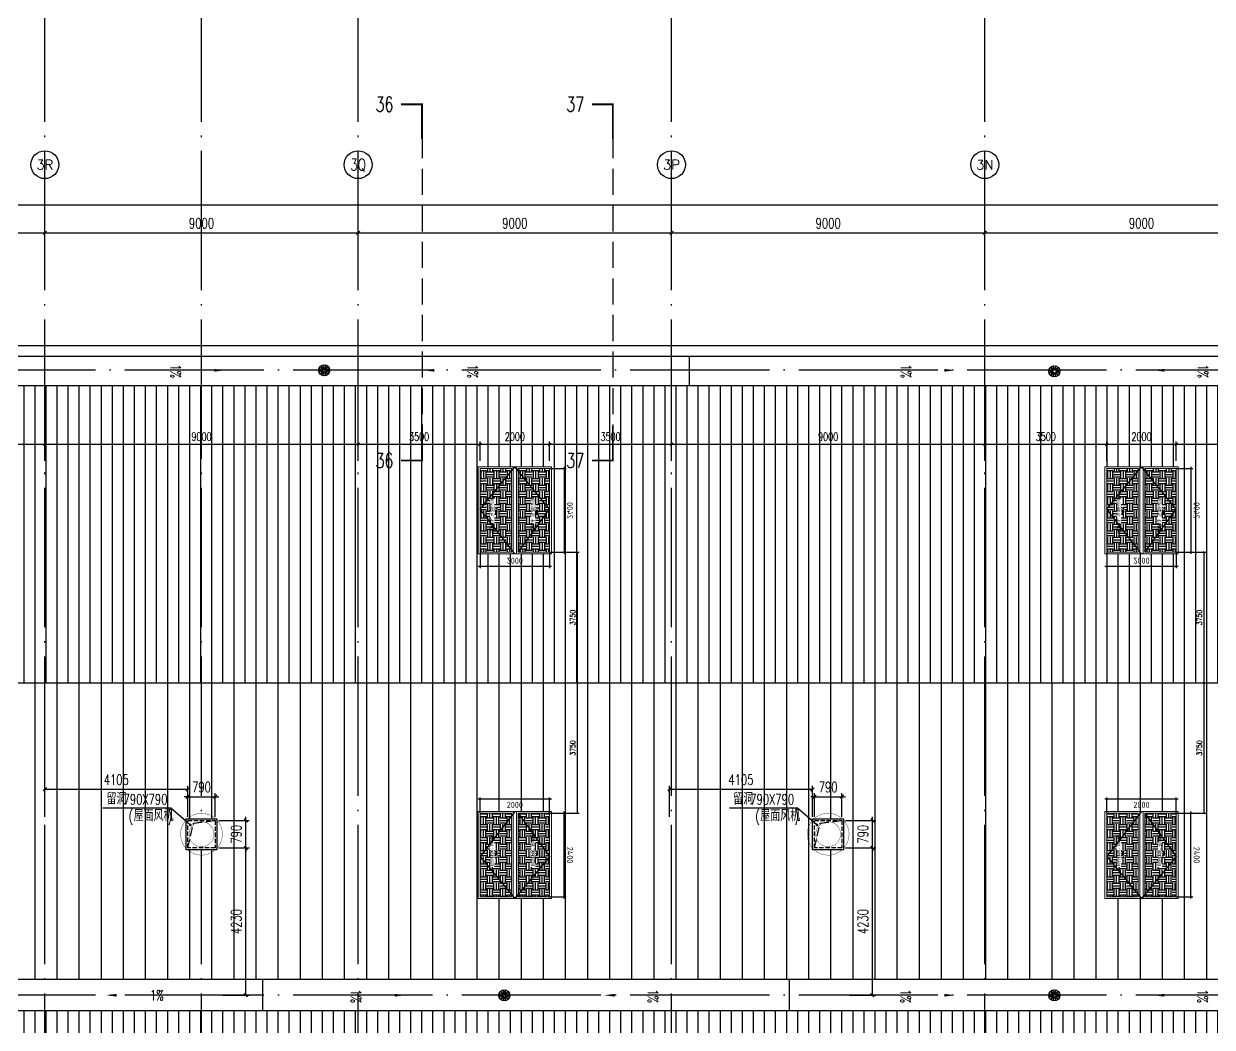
# Model space of a CAD drawing. Extents: x -1313754 to 847533, y 489853 to 941203.
# Drawn here: x 235541 to 269678, y 601851 to 630673 of the extents above; entities that cross this region are included whole.
import ezdxf
from ezdxf.enums import TextEntityAlignment as Align

# ---------------------------------------------------------------- set-up
doc = ezdxf.new("R2010")
doc.units = 0
doc.header["$LTSCALE"] = 1000
doc.header["$MEASUREMENT"] = 0
for name, pattern in [('DASH', [0.35, 0.25, -0.1]), ('DOTE', [2.42, 2, -0.2, 0.02, -0.2]), ('HIDDEN', [9.525, 6.35, -3.175])]:
    doc.linetypes.add(name, pattern=pattern)
doc.layers.get('Defpoints').update_dxf_attribs({"color": 210})
for name, color, linetype in [('A-AXIS-D', 1, 'Continuous'), ('A-AXIS-DOTE', 14, 'DOTE'), ('A-AXIS-DP', 126, 'Continuous'), ('A-AXIS-SYMB', 3, 'Continuous'), ('A-DRAIN', 142, 'Continuous'), ('A-HATCH-2', 251, 'Continuous'), ('A-LIN-V', 9, 'Continuous'), ('A-SFCE', 30, 'Continuous'), ('A-WINDOW', 140, 'Continuous'), ('AS-COLN', 6, 'Continuous'), ('AS-WALL', 40, 'Continuous'), ('AS-结构边线层', 200, 'Continuous'), ('DIM_SYMB', 3, 'Continuous'), ('PUB_TEXT', 7, 'Continuous'), ('SPACE', 7, 'Continuous'), ('SPACE_HATCH', 8, 'Continuous'), ('参考线', 8, 'Continuous'), ('外框', 1, 'HIDDEN'), ('文本', 4, 'Continuous'), ('暖通', 7, 'Continuous'), ('虹吸雨水斗', 6, 'Continuous')]:
    doc.layers.add(name, color=color, linetype=linetype)
doc.layers.add('A-加建区域', color=47, linetype='Continuous', plot=False)
doc.layers.add('成型线', color=3, linetype='Continuous', lineweight=18)
doc.styles.add('_TCH_AXIS', font='COMPLEX', dxfattribs={"bigfont": 'GBCBIG'})
doc.styles.add('_TCH_DIM', font='SIMPLEX', dxfattribs={"bigfont": 'GBCBIG'})
doc.styles.add('_TCH_DIM_T3', font='SIMPLEX', dxfattribs={"width": 0.705882, "bigfont": 'GBCBIG'})
doc.styles.add('_TCH_LABEL', font='COMPLEX', dxfattribs={"bigfont": 'GBCBIG'})
doc.styles.add('_TCH_SPACE', font='SIMPLEX', dxfattribs={"height": 5, "bigfont": 'GBCBIG'})
doc.styles.get("Standard").update_dxf_attribs({"font": 'gbenor.shx', "bigfont": 'gbcbig.shx'})
doc.dimstyles.new('_TCH_ARCH&&100', dxfattribs={"dimtxt": 297.5, "dimasz": 100, "dimexe": 100, "dimexo": 100, "dimgap": 126.25, "dimtad": 1, "dimdec": 0, "dimzin": 0, "dimdsep": 46, "dimtxsty": '_TCH_DIM_T3', "dimblk": 'ARCHTICK', "dimcen": 0.09, "dimclrt": 7, "dimazin": 2, "dimtfac": 1, "dimtdec": 0, "dimtix": 1, "dimtmove": 2, "dimatfit": 3, "dimfxl": 0, "dimtolj": 1, "dimtzin": 0, "dimarcsym": 0})
doc.dimstyles.new('_TCH_ARCH&&50', dxfattribs={"dimtxt": 148.75, "dimasz": 50, "dimexe": 50, "dimexo": 50, "dimgap": 63.125, "dimtad": 1, "dimdec": 0, "dimzin": 0, "dimdsep": 46, "dimtxsty": '_TCH_DIM_T3', "dimblk": 'ARCHTICK', "dimcen": 0.09, "dimclrt": 7, "dimazin": 2, "dimtfac": 1, "dimtdec": 0, "dimtix": 1, "dimtmove": 2, "dimatfit": 3, "dimfxl": 0, "dimtolj": 1, "dimtzin": 0, "dimarcsym": 0})
doc.dimstyles.new('_TCH_ARCH&&80', dxfattribs={"dimtxt": 238, "dimasz": 80, "dimexe": 80, "dimexo": 80, "dimgap": 101, "dimtad": 1, "dimdec": 0, "dimzin": 0, "dimdsep": 46, "dimtxsty": '_TCH_DIM_T3', "dimblk": 'ARCHTICK', "dimcen": 0.09, "dimclrt": 7, "dimazin": 2, "dimtfac": 1, "dimtdec": 0, "dimtix": 1, "dimtmove": 2, "dimatfit": 3, "dimfxl": 0, "dimtolj": 1, "dimtzin": 0, "dimarcsym": 0})
pattern_1 = [(90, (-500100, 0), (-317.5, 0), [])]
pattern_2 = [(0, (0, 0), (187.5, 187.5), [187.5, -187.5]), (0, (0, 70.31), (187.5, 187.5), [187.5, -187.5]), (0, (0, 140.62), (187.5, 187.5), [187.5, -187.5]), (90, (23.44, 164.06), (-187.5, 187.5), [187.5, -187.5]), (90, (93.75, 164.06), (-187.5, 187.5), [187.5, -187.5]), (90, (164.06, 164.06), (-187.5, 187.5), [187.5, -187.5])]

# ---------------------------------------------------------------- blocks, each defined once
blk = doc.blocks.new('rrrrrrrrrrrrrrrrrrrrr')
at = {"layer": 'A-HATCH-2'}
h = blk.add_hatch(dxfattribs=at)
h.set_pattern_fill('ANSI31', color=256, scale=200, angle=45)
h.set_pattern_definition(pattern_1)
h.paths.add_polyline_path([(-266220, 611745), (-133684.3, 611745), (-128454.2, 611745), (-128454.2, 620270), (-295643.1, 620270), (-298314.9, 612035.4), (-298409.1, 611745)])
h = blk.add_hatch(dxfattribs=at)
h.set_pattern_fill('ANSI31', color=256, scale=400, angle=45)
h.set_pattern_definition([(90, (-500100, 0), (-635, 0), [])])
h.paths.add_polyline_path([(-266220, 611745), (-133684.3, 611745), (-128454.2, 611745), (-128454.2, 603220), (-301175.2, 603220), (-298409.1, 611745), (-278850, 611745)])
h = blk.add_hatch(dxfattribs=at)
h.set_pattern_fill('ANSI31', color=256, scale=200, angle=45)
h.set_pattern_definition(pattern_1)
h.paths.add_polyline_path([(-266220, 593795), (-133684.3, 593795), (-128454.2, 593795), (-128454.2, 602320), (-301467.2, 602320), (-304221.8, 593830.4), (-299145.1, 593795)])
at = {"layer": 'A-LIN-V'}
for points in [[(-128454.2, 620270), (-295643.1, 620270), (-301175.2, 603220)], [(-128454.2, 603220), (-301175.2, 603220)], [(-128454.2, 602320), (-301467.2, 602320)]]:
    blk.add_lwpolyline(points, dxfattribs=at)
at = {"layer": 'A-SFCE'}
for points in [[(-128154.2, 548220), (-128154.2, 621419.9), (-296321.3, 621420), (-313854.2, 567383.3), (-313854.2, 566370), (-313254.2, 566370)], [(-313554.2, 564570), (-313554.2, 548519.9), (-128454.2, 548519.9), (-128454.2, 621119.9), (-296103.2, 621120), (-313554.2, 567335.8), (-313554.2, 566670), (-313254.2, 566670)], [(-299145.1, 611745), (-128454.2, 611745)]]:
    blk.add_lwpolyline(points, dxfattribs=at)
blk = doc.blocks.new('_ArchTick')
at = {"color": 0, "linetype": 'ByBlock', "const_width": 0.4}
blk.add_lwpolyline([(-0.5, -0.5), (0.5, 0.5)], dxfattribs=at)
blk = doc.blocks.new('44')
at = {"layer": 'A-AXIS-DP', "color": 1}
for p, q in [((280302, 745270), (280302, 747370)), ((277446, 744900), (279946, 744900))]:
    blk.add_line(p, q, dxfattribs=at)
for p, xscale, yscale, zscale, rotation in [((280302, 747320), -50.00000000000003, 50.00000000000003, 50.00000000000001, 270), ((280302, 745320), -50.00000000000001, 50.00000000000001, 50.00000000000001, 90), ((279896, 744900), -50, 50, 50, 180)]:
    blk.add_blockref('_ArchTick', p, dxfattribs=dict(at, xscale=xscale, yscale=yscale, zscale=zscale, rotation=rotation))
at = {"layer": 'A-AXIS-DP', "color": 1, "xscale": -50, "yscale": 50, "zscale": 50}
blk.add_blockref('_ArchTick', (277496, 744900), dxfattribs=at)
at = {"layer": 'A-AXIS-DP', "color": 1, "insert": (278696, 744737), "char_height": 175, "attachment_point": 5, "rotation": 180}
blk.add_mtext('\\A1;2400', dxfattribs=at)
blk.add_wipeout([(277446, 745270), (279946, 745270), (279946, 747370), (277446, 747370)]).dxf.layer = '参考线'
at = {"layer": 'SPACE_HATCH'}
h = blk.add_hatch(dxfattribs=at)
h.set_pattern_fill('土壤', color=1, scale=50, style=0)
h.set_pattern_definition(pattern_2)
h.paths.add_polyline_path([(277496, 746420), (279896, 746420), (279896, 747320), (277496, 747320)])
h.paths.add_polyline_path([(278352, 746904), (279057, 746904), (279057, 747034), (278352, 747034)])
h.paths.add_polyline_path([(278591, 746811), (278817, 746811), (278817, 746895), (278591, 746895)])
h = blk.add_hatch(dxfattribs=at)
h.set_pattern_fill('土壤', color=1, scale=50, style=0)
h.set_pattern_definition(pattern_2)
h.paths.add_polyline_path([(277496, 746220), (279896, 746220), (279896, 745320), (277496, 745320)])
h.paths.add_polyline_path([(278352, 745724), (279057, 745724), (279057, 745854), (278352, 745854)])
h.paths.add_polyline_path([(278591, 745631), (278817, 745631), (278817, 745715), (278591, 745715)])
at = {"layer": 'A-AXIS-DP', "color": 1}
for p, q in [((279906, 747320), (280352, 747320)), ((277496, 745320), (277496, 744850)), ((279896, 745320), (279896, 744850)), ((279906, 745320), (280352, 745320))]:
    blk.add_line(p, q, dxfattribs=at)
at = {"layer": '外框'}
for points in [[(279946, 746320), (278658, 747320), (277446, 746320)], [(279896, 746220), (278658, 745320), (277446, 746320)]]:
    blk.add_lwpolyline(points, dxfattribs=at)
at = {"layer": '成型线'}
for p, q in [((279946, 745270), (279946, 747370)), ((277446, 746370), (279946, 746370)), ((277446, 746270), (279946, 746270)), ((277496, 746420), (279896, 746420)), ((277496, 746220), (279896, 746220))]:
    blk.add_line(p, q, dxfattribs=at)
for points in [[(279946, 745270), (277446, 745270), (277446, 747370), (279946, 747370)], [(277496, 746420), (277496, 747320), (279896, 747320), (279896, 746420)], [(279896, 746220), (279896, 745320), (277496, 745320), (277496, 746220)]]:
    blk.add_lwpolyline(points, dxfattribs=at)
at = {"layer": 'A-AXIS-DP', "color": 1, "insert": (280139, 746320), "char_height": 175, "attachment_point": 5, "rotation": 270}
blk.add_mtext('\\A1;2000', dxfattribs=at)
at = {"layer": 'SPACE', "color": 1, "style": '_TCH_SPACE'}
for p in [(278365, 746930), (278365, 745750)]:
    blk.add_text('自然排烟窗，有效面积', height=96.5, dxfattribs=at).set_placement(p)
at = {"layer": 'SPACE', "color": 1, "style": '_TCH_SPACE', "width": 0.705882}
for s, height, p in [('2.16m', 59.5, (278600, 746828)), ('2', 29.8, (278792, 746863)), ('2.16m', 59.5, (278600, 745648)), ('2', 29.8, (278792, 745683))]:
    blk.add_text(s, height=height, dxfattribs=at).set_placement(p)
blk = doc.blocks.new('*D2538')
at = {"layer": 'A-WINDOW', "color": 0, "lineweight": -2}
for p, q in [((367696, 714320), (368446, 714320)), ((368396, 710570), (368396, 714320)), ((367696, 710570), (368446, 710570))]:
    blk.add_line(p, q, dxfattribs=at)
at = {"layer": 'Defpoints', "color": 0}
for p in [(367646, 714320), (368396, 714320), (367646, 710570)]:
    blk.add_point(p, dxfattribs=at)
at = {"layer": 'A-WINDOW', "color": 0, "lineweight": -2, "xscale": 50, "yscale": 50, "zscale": 50}
for p, rotation in [((368396, 714320), 90), ((368396, 710570), 270)]:
    blk.add_blockref('_ArchTick', p, dxfattribs=dict(at, rotation=rotation))
at = {"layer": 'A-WINDOW', "color": 7, "insert": (368258, 712445), "char_height": 148.8, "attachment_point": 5, "rotation": 90, "style": '_TCH_DIM_T3'}
blk.add_mtext('\\A1;3750', dxfattribs=at)
blk = doc.blocks.new('*D2539')
at = {"layer": 'A-WINDOW', "color": 0, "lineweight": -2}
for p, q in [((367696, 718070), (368446, 718070)), ((368396, 714320), (368396, 718070)), ((367696, 714320), (368446, 714320))]:
    blk.add_line(p, q, dxfattribs=at)
at = {"layer": 'Defpoints', "color": 0}
for p in [(367646, 718070), (368396, 718070), (367646, 714320)]:
    blk.add_point(p, dxfattribs=at)
at = {"layer": 'A-WINDOW', "color": 0, "lineweight": -2, "xscale": 50, "yscale": 50, "zscale": 50}
for p, rotation in [((368396, 718070), 90), ((368396, 714320), 270)]:
    blk.add_blockref('_ArchTick', p, dxfattribs=dict(at, rotation=rotation))
at = {"layer": 'A-WINDOW', "color": 7, "insert": (368258, 716195), "char_height": 148.8, "attachment_point": 5, "rotation": 90, "style": '_TCH_DIM_T3'}
blk.add_mtext('\\A1;3750', dxfattribs=at)
blk = doc.blocks.new('*D1860')
at = {"layer": 'A-AXIS-DP', "color": 0, "lineweight": -2}
for p, q in [((232646, 618115), (232646, 618675)), ((232646, 618595), (236146, 618595)), ((236146, 618115), (236146, 618675))]:
    blk.add_line(p, q, dxfattribs=at)
at = {"layer": 'Defpoints', "color": 0}
for p in [(236146, 618595), (232646, 618035), (236146, 618035)]:
    blk.add_point(p, dxfattribs=at)
at = {"layer": 'A-AXIS-DP', "color": 0, "lineweight": -2, "xscale": 80, "yscale": 80, "zscale": 80, "rotation": 180}
blk.add_blockref('_ArchTick', (232646, 618595), dxfattribs=at)
at = {"layer": 'A-AXIS-DP', "color": 0, "lineweight": -2, "xscale": 80, "yscale": 80, "zscale": 80}
blk.add_blockref('_ArchTick', (236146, 618595), dxfattribs=at)
at = {"layer": 'A-AXIS-DP', "color": 7, "insert": (234396, 618815), "char_height": 238, "attachment_point": 5, "style": '_TCH_DIM_T3'}
blk.add_mtext('\\A1;3500', dxfattribs=at)
blk = doc.blocks.new('*D1861')
at = {"layer": 'A-AXIS-DP', "color": 0, "lineweight": -2}
for p, q in [((236146, 618115), (236146, 618675)), ((236146, 618595), (245146, 618595)), ((245146, 618115), (245146, 618675))]:
    blk.add_line(p, q, dxfattribs=at)
at = {"layer": 'Defpoints', "color": 0}
for p in [(245146, 618595), (236146, 618035), (245146, 618035)]:
    blk.add_point(p, dxfattribs=at)
at = {"layer": 'A-AXIS-DP', "color": 0, "lineweight": -2, "xscale": 80, "yscale": 80, "zscale": 80, "rotation": 180}
blk.add_blockref('_ArchTick', (236146, 618595), dxfattribs=at)
at = {"layer": 'A-AXIS-DP', "color": 0, "lineweight": -2, "xscale": 80, "yscale": 80, "zscale": 80}
blk.add_blockref('_ArchTick', (245146, 618595), dxfattribs=at)
at = {"layer": 'A-AXIS-DP', "color": 7, "insert": (240646, 618815), "char_height": 238, "attachment_point": 5, "style": '_TCH_DIM_T3'}
blk.add_mtext('\\A1;9000', dxfattribs=at)
blk = doc.blocks.new('*D1862')
at = {"layer": 'A-AXIS-DP', "color": 0, "lineweight": -2}
for p, q in [((245146, 618115), (245146, 618675)), ((245146, 618595), (248646, 618595)), ((248646, 618115), (248646, 618675))]:
    blk.add_line(p, q, dxfattribs=at)
at = {"layer": 'Defpoints', "color": 0}
for p in [(248646, 618595), (245146, 618035), (248646, 618035)]:
    blk.add_point(p, dxfattribs=at)
at = {"layer": 'A-AXIS-DP', "color": 0, "lineweight": -2, "xscale": 80, "yscale": 80, "zscale": 80, "rotation": 180}
blk.add_blockref('_ArchTick', (245146, 618595), dxfattribs=at)
at = {"layer": 'A-AXIS-DP', "color": 0, "lineweight": -2, "xscale": 80, "yscale": 80, "zscale": 80}
blk.add_blockref('_ArchTick', (248646, 618595), dxfattribs=at)
at = {"layer": 'A-AXIS-DP', "color": 7, "insert": (246896, 618815), "char_height": 238, "attachment_point": 5, "style": '_TCH_DIM_T3'}
blk.add_mtext('\\A1;3500', dxfattribs=at)
blk = doc.blocks.new('*D1863')
at = {"layer": 'A-AXIS-DP', "color": 0, "lineweight": -2}
for p, q in [((248646, 618115), (248646, 618675)), ((248646, 618595), (250646, 618595)), ((250646, 618115), (250646, 618675))]:
    blk.add_line(p, q, dxfattribs=at)
at = {"layer": 'Defpoints', "color": 0}
for p in [(250646, 618595), (248646, 618035), (250646, 618035)]:
    blk.add_point(p, dxfattribs=at)
at = {"layer": 'A-AXIS-DP', "color": 0, "lineweight": -2, "xscale": 80, "yscale": 80, "zscale": 80, "rotation": 180}
blk.add_blockref('_ArchTick', (248646, 618595), dxfattribs=at)
at = {"layer": 'A-AXIS-DP', "color": 0, "lineweight": -2, "xscale": 80, "yscale": 80, "zscale": 80}
blk.add_blockref('_ArchTick', (250646, 618595), dxfattribs=at)
at = {"layer": 'A-AXIS-DP', "color": 7, "insert": (249646, 618815), "char_height": 238, "attachment_point": 5, "style": '_TCH_DIM_T3'}
blk.add_mtext('\\A1;2000', dxfattribs=at)
blk = doc.blocks.new('*D1864')
at = {"layer": 'A-AXIS-DP', "color": 0, "lineweight": -2}
for p, q in [((250646, 618115), (250646, 618675)), ((250646, 618595), (254146, 618595)), ((254146, 618115), (254146, 618675))]:
    blk.add_line(p, q, dxfattribs=at)
at = {"layer": 'Defpoints', "color": 0}
for p in [(254146, 618595), (250646, 618035), (254146, 618035)]:
    blk.add_point(p, dxfattribs=at)
at = {"layer": 'A-AXIS-DP', "color": 0, "lineweight": -2, "xscale": 80, "yscale": 80, "zscale": 80, "rotation": 180}
blk.add_blockref('_ArchTick', (250646, 618595), dxfattribs=at)
at = {"layer": 'A-AXIS-DP', "color": 0, "lineweight": -2, "xscale": 80, "yscale": 80, "zscale": 80}
blk.add_blockref('_ArchTick', (254146, 618595), dxfattribs=at)
at = {"layer": 'A-AXIS-DP', "color": 7, "insert": (252396, 618815), "char_height": 238, "attachment_point": 5, "style": '_TCH_DIM_T3'}
blk.add_mtext('\\A1;3500', dxfattribs=at)
blk = doc.blocks.new('*D1865')
at = {"layer": 'A-AXIS-DP', "color": 0, "lineweight": -2}
for p, q in [((254146, 618115), (254146, 618675)), ((254146, 618595), (263146, 618595)), ((263146, 618115), (263146, 618675))]:
    blk.add_line(p, q, dxfattribs=at)
at = {"layer": 'Defpoints', "color": 0}
for p in [(263146, 618595), (254146, 618035), (263146, 618035)]:
    blk.add_point(p, dxfattribs=at)
at = {"layer": 'A-AXIS-DP', "color": 0, "lineweight": -2, "xscale": 80, "yscale": 80, "zscale": 80, "rotation": 180}
blk.add_blockref('_ArchTick', (254146, 618595), dxfattribs=at)
at = {"layer": 'A-AXIS-DP', "color": 0, "lineweight": -2, "xscale": 80, "yscale": 80, "zscale": 80}
blk.add_blockref('_ArchTick', (263146, 618595), dxfattribs=at)
at = {"layer": 'A-AXIS-DP', "color": 7, "insert": (258646, 618815), "char_height": 238, "attachment_point": 5, "style": '_TCH_DIM_T3'}
blk.add_mtext('\\A1;9000', dxfattribs=at)
blk = doc.blocks.new('*D1866')
at = {"layer": 'A-AXIS-DP', "color": 0, "lineweight": -2}
for p, q in [((263146, 618115), (263146, 618675)), ((263146, 618595), (266646, 618595)), ((266646, 618115), (266646, 618675))]:
    blk.add_line(p, q, dxfattribs=at)
at = {"layer": 'Defpoints', "color": 0}
for p in [(266646, 618595), (263146, 618035), (266646, 618035)]:
    blk.add_point(p, dxfattribs=at)
at = {"layer": 'A-AXIS-DP', "color": 0, "lineweight": -2, "xscale": 80, "yscale": 80, "zscale": 80, "rotation": 180}
blk.add_blockref('_ArchTick', (263146, 618595), dxfattribs=at)
at = {"layer": 'A-AXIS-DP', "color": 0, "lineweight": -2, "xscale": 80, "yscale": 80, "zscale": 80}
blk.add_blockref('_ArchTick', (266646, 618595), dxfattribs=at)
at = {"layer": 'A-AXIS-DP', "color": 7, "insert": (264896, 618815), "char_height": 238, "attachment_point": 5, "style": '_TCH_DIM_T3'}
blk.add_mtext('\\A1;3500', dxfattribs=at)
blk = doc.blocks.new('*D1867')
at = {"layer": 'A-AXIS-DP', "color": 0, "lineweight": -2}
for p, q in [((266646, 618115), (266646, 618675)), ((266646, 618595), (268646, 618595)), ((268646, 618115), (268646, 618675))]:
    blk.add_line(p, q, dxfattribs=at)
at = {"layer": 'Defpoints', "color": 0}
for p in [(268646, 618595), (266646, 618035), (268646, 618035)]:
    blk.add_point(p, dxfattribs=at)
at = {"layer": 'A-AXIS-DP', "color": 0, "lineweight": -2, "xscale": 80, "yscale": 80, "zscale": 80, "rotation": 180}
blk.add_blockref('_ArchTick', (266646, 618595), dxfattribs=at)
at = {"layer": 'A-AXIS-DP', "color": 0, "lineweight": -2, "xscale": 80, "yscale": 80, "zscale": 80}
blk.add_blockref('_ArchTick', (268646, 618595), dxfattribs=at)
at = {"layer": 'A-AXIS-DP', "color": 7, "insert": (267646, 618815), "char_height": 238, "attachment_point": 5, "style": '_TCH_DIM_T3'}
blk.add_mtext('\\A1;2000', dxfattribs=at)
blk = doc.blocks.new('*D1868')
at = {"layer": 'A-AXIS-DP', "color": 0, "lineweight": -2}
for p, q in [((268646, 618115), (268646, 618675)), ((268646, 618595), (272146, 618595)), ((272146, 618115), (272146, 618675))]:
    blk.add_line(p, q, dxfattribs=at)
at = {"layer": 'Defpoints', "color": 0}
for p in [(272146, 618595), (268646, 618035), (272146, 618035)]:
    blk.add_point(p, dxfattribs=at)
at = {"layer": 'A-AXIS-DP', "color": 0, "lineweight": -2, "xscale": 80, "yscale": 80, "zscale": 80, "rotation": 180}
blk.add_blockref('_ArchTick', (268646, 618595), dxfattribs=at)
at = {"layer": 'A-AXIS-DP', "color": 0, "lineweight": -2, "xscale": 80, "yscale": 80, "zscale": 80}
blk.add_blockref('_ArchTick', (272146, 618595), dxfattribs=at)
at = {"layer": 'A-AXIS-DP', "color": 7, "insert": (270396, 618815), "char_height": 238, "attachment_point": 5, "style": '_TCH_DIM_T3'}
blk.add_mtext('\\A1;3500', dxfattribs=at)
blk = doc.blocks.new('*D1416')
at = {"layer": 'A-AXIS-D', "color": 0, "lineweight": -2}
for p, q in [((-52118, -180910), (-52118, -180052)), ((-52118, -180152), (-43118, -180152)), ((-43118, -180910), (-43118, -180052))]:
    blk.add_line(p, q, dxfattribs=at)
at = {"layer": 'Defpoints', "color": 0}
for p in [(-43118, -180152), (-52118, -181010), (-43118, -181010)]:
    blk.add_point(p, dxfattribs=at)
at = {"layer": 'A-AXIS-D', "color": 0, "lineweight": -2, "xscale": 100, "yscale": 100, "zscale": 100, "rotation": 180}
blk.add_blockref('_ArchTick', (-52118, -180152), dxfattribs=at)
at = {"layer": 'A-AXIS-D', "color": 0, "lineweight": -2, "xscale": 100, "yscale": 100, "zscale": 100}
blk.add_blockref('_ArchTick', (-43118, -180152), dxfattribs=at)
at = {"layer": 'A-AXIS-D', "color": 7, "insert": (-47618, -179877), "char_height": 297.5, "attachment_point": 5, "style": '_TCH_DIM_T3'}
blk.add_mtext('\\A1;9000', dxfattribs=at)
blk = doc.blocks.new('*D1417')
at = {"layer": 'A-AXIS-D', "color": 0, "lineweight": -2}
for p, q in [((-43118, -180910), (-43118, -180052)), ((-43118, -180152), (-34118, -180152)), ((-34118, -180910), (-34118, -180052))]:
    blk.add_line(p, q, dxfattribs=at)
at = {"layer": 'Defpoints', "color": 0}
for p in [(-34118, -180152), (-43118, -181010), (-34118, -181010)]:
    blk.add_point(p, dxfattribs=at)
at = {"layer": 'A-AXIS-D', "color": 0, "lineweight": -2, "xscale": 100, "yscale": 100, "zscale": 100, "rotation": 180}
blk.add_blockref('_ArchTick', (-43118, -180152), dxfattribs=at)
at = {"layer": 'A-AXIS-D', "color": 0, "lineweight": -2, "xscale": 100, "yscale": 100, "zscale": 100}
blk.add_blockref('_ArchTick', (-34118, -180152), dxfattribs=at)
at = {"layer": 'A-AXIS-D', "color": 7, "insert": (-38618, -179877), "char_height": 297.5, "attachment_point": 5, "style": '_TCH_DIM_T3'}
blk.add_mtext('\\A1;9000', dxfattribs=at)
blk = doc.blocks.new('*D1418')
at = {"layer": 'A-AXIS-D', "color": 0, "lineweight": -2}
for p, q in [((-34118, -180910), (-34118, -180052)), ((-34118, -180152), (-25118, -180152)), ((-25118, -180910), (-25118, -180052))]:
    blk.add_line(p, q, dxfattribs=at)
at = {"layer": 'Defpoints', "color": 0}
for p in [(-25118, -180152), (-34118, -181010), (-25118, -181010)]:
    blk.add_point(p, dxfattribs=at)
at = {"layer": 'A-AXIS-D', "color": 0, "lineweight": -2, "xscale": 100, "yscale": 100, "zscale": 100, "rotation": 180}
blk.add_blockref('_ArchTick', (-34118, -180152), dxfattribs=at)
at = {"layer": 'A-AXIS-D', "color": 0, "lineweight": -2, "xscale": 100, "yscale": 100, "zscale": 100}
blk.add_blockref('_ArchTick', (-25118, -180152), dxfattribs=at)
at = {"layer": 'A-AXIS-D', "color": 7, "insert": (-29618, -179877), "char_height": 297.5, "attachment_point": 5, "style": '_TCH_DIM_T3'}
blk.add_mtext('\\A1;9000', dxfattribs=at)
blk = doc.blocks.new('*D1419')
at = {"layer": 'A-AXIS-D', "color": 0, "lineweight": -2}
for p, q in [((-25118, -180910), (-25118, -180052)), ((-25118, -180152), (-16118, -180152)), ((-16118, -180910), (-16118, -180052))]:
    blk.add_line(p, q, dxfattribs=at)
at = {"layer": 'Defpoints', "color": 0}
for p in [(-16118, -180152), (-25118, -181010), (-16118, -181010)]:
    blk.add_point(p, dxfattribs=at)
at = {"layer": 'A-AXIS-D', "color": 0, "lineweight": -2, "xscale": 100, "yscale": 100, "zscale": 100, "rotation": 180}
blk.add_blockref('_ArchTick', (-25118, -180152), dxfattribs=at)
at = {"layer": 'A-AXIS-D', "color": 0, "lineweight": -2, "xscale": 100, "yscale": 100, "zscale": 100}
blk.add_blockref('_ArchTick', (-16118, -180152), dxfattribs=at)
at = {"layer": 'A-AXIS-D', "color": 7, "insert": (-20618, -179877), "char_height": 297.5, "attachment_point": 5, "style": '_TCH_DIM_T3'}
blk.add_mtext('\\A1;9000', dxfattribs=at)
blk = doc.blocks.new('*D1420')
at = {"layer": 'A-AXIS-D', "color": 0, "lineweight": -2}
for p, q in [((-16118, -180910), (-16118, -180052)), ((-16118, -180152), (-7118, -180152)), ((-7118, -180910), (-7118, -180052))]:
    blk.add_line(p, q, dxfattribs=at)
at = {"layer": 'Defpoints', "color": 0}
for p in [(-7118, -180152), (-16118, -181010), (-7118, -181010)]:
    blk.add_point(p, dxfattribs=at)
at = {"layer": 'A-AXIS-D', "color": 0, "lineweight": -2, "xscale": 100, "yscale": 100, "zscale": 100, "rotation": 180}
blk.add_blockref('_ArchTick', (-16118, -180152), dxfattribs=at)
at = {"layer": 'A-AXIS-D', "color": 0, "lineweight": -2, "xscale": 100, "yscale": 100, "zscale": 100}
blk.add_blockref('_ArchTick', (-7118, -180152), dxfattribs=at)
at = {"layer": 'A-AXIS-D', "color": 7, "insert": (-11618, -179877), "char_height": 297.5, "attachment_point": 5, "style": '_TCH_DIM_T3'}
blk.add_mtext('\\A1;9000', dxfattribs=at)
blk = doc.blocks.new('*D1433')
at = {"layer": 'A-AXIS-D', "color": 0, "lineweight": -2}
for p, q in [((-93018, -180810), (-93018, -179252)), ((-93018, -179352), (92682, -179352)), ((92682, -180810), (92682, -179252))]:
    blk.add_line(p, q, dxfattribs=at)
at = {"layer": 'Defpoints', "color": 0}
for p in [(92682, -179352), (-93018, -180910), (92682, -180910)]:
    blk.add_point(p, dxfattribs=at)
at = {"layer": 'A-AXIS-D', "color": 0, "lineweight": -2, "xscale": 100, "yscale": 100, "zscale": 100, "rotation": 180}
blk.add_blockref('_ArchTick', (-93018, -179352), dxfattribs=at)
at = {"layer": 'A-AXIS-D', "color": 0, "lineweight": -2, "xscale": 100, "yscale": 100, "zscale": 100}
blk.add_blockref('_ArchTick', (92682, -179352), dxfattribs=at)
at = {"layer": 'A-AXIS-D', "color": 7, "insert": (-168, -179077), "char_height": 297.5, "attachment_point": 5, "style": '_TCH_DIM_T3'}
blk.add_mtext('\\A1;185700', dxfattribs=at)
blk = doc.blocks.new('*D138')
at = {"layer": 'A-AXIS-DP', "color": 0, "lineweight": -2}
for p, q in [((-495, 395), (-1374, 395)), ((-1274, 395), (-1274, 495)), ((-1274, 395), (-1274, -395)), ((-495, -395), (-1374, -395)), ((-1274, -395), (-1274, -495))]:
    blk.add_line(p, q, dxfattribs=at)
at = {"layer": 'Defpoints', "color": 0}
for p in [(-395, 395), (-1274, -395), (-395, -395)]:
    blk.add_point(p, dxfattribs=at)
at = {"layer": 'A-AXIS-DP', "color": 0, "lineweight": -2, "xscale": 100, "yscale": 100, "zscale": 100}
for p, rotation in [((-1274, 395), 270), ((-1274, -395), 90)]:
    blk.add_blockref('_ArchTick', p, dxfattribs=dict(at, rotation=rotation))
at = {"layer": 'A-AXIS-DP', "color": 7, "insert": (-999, 0), "char_height": 297.5, "attachment_point": 5, "rotation": 270, "style": '_TCH_DIM_T3'}
blk.add_mtext('\\A1;790', dxfattribs=at)
blk = doc.blocks.new('*D139')
at = {"layer": 'A-AXIS-DP', "color": 0, "lineweight": -2}
for p, q in [((-395, -495), (-395, -1178)), ((395, -495), (395, -1178)), ((-395, -1078), (-495, -1078)), ((395, -1078), (-395, -1078)), ((395, -1078), (495, -1078))]:
    blk.add_line(p, q, dxfattribs=at)
at = {"layer": 'Defpoints', "color": 0}
for p in [(-395, -395), (395, -395), (-395, -1078)]:
    blk.add_point(p, dxfattribs=at)
at = {"layer": 'A-AXIS-DP', "color": 0, "lineweight": -2, "xscale": 100, "yscale": 100, "zscale": 100}
blk.add_blockref('_ArchTick', (-395, -1078), dxfattribs=at)
at = {"layer": 'A-AXIS-DP', "color": 0, "lineweight": -2, "xscale": 100, "yscale": 100, "zscale": 100, "rotation": 180}
blk.add_blockref('_ArchTick', (395, -1078), dxfattribs=at)
at = {"layer": 'A-AXIS-DP', "color": 7, "insert": (0, -1353), "char_height": 297.5, "attachment_point": 5, "rotation": 180, "style": '_TCH_DIM_T3'}
blk.add_mtext('\\A1;790', dxfattribs=at)
blk = doc.blocks.new('*D2414')
at = {"layer": 'A-AXIS-DP', "color": 0, "lineweight": -2}
for p, q in [((259255, 607000), (260020, 607000)), ((259920, 602770), (259920, 607000)), ((259255, 602770), (260020, 602770))]:
    blk.add_line(p, q, dxfattribs=at)
at = {"layer": 'Defpoints', "color": 0}
for p in [(259155, 607000), (259920, 607000), (259155, 602770)]:
    blk.add_point(p, dxfattribs=at)
at = {"layer": 'A-AXIS-DP', "color": 0, "lineweight": -2, "xscale": 100, "yscale": 100, "zscale": 100}
for p, rotation in [((259920, 607000), 90), ((259920, 602770), 270)]:
    blk.add_blockref('_ArchTick', p, dxfattribs=dict(at, rotation=rotation))
at = {"layer": 'A-AXIS-DP', "color": 7, "insert": (259645, 604885), "char_height": 297.5, "attachment_point": 5, "rotation": 90, "style": '_TCH_DIM_T3'}
blk.add_mtext('\\A1;4230', dxfattribs=at)
blk = doc.blocks.new('*D2415')
at = {"layer": 'A-AXIS-DP', "color": 0, "lineweight": -2}
for p, q in [((241255, 607000), (242020, 607000)), ((241920, 602770), (241920, 607000)), ((241255, 602770), (242020, 602770))]:
    blk.add_line(p, q, dxfattribs=at)
at = {"layer": 'Defpoints', "color": 0}
for p in [(241155, 607000), (241920, 607000), (241155, 602770)]:
    blk.add_point(p, dxfattribs=at)
at = {"layer": 'A-AXIS-DP', "color": 0, "lineweight": -2, "xscale": 100, "yscale": 100, "zscale": 100}
for p, rotation in [((241920, 607000), 90), ((241920, 602770), 270)]:
    blk.add_blockref('_ArchTick', p, dxfattribs=dict(at, rotation=rotation))
at = {"layer": 'A-AXIS-DP', "color": 7, "insert": (241645, 604885), "char_height": 297.5, "attachment_point": 5, "rotation": 90, "style": '_TCH_DIM_T3'}
blk.add_mtext('\\A1;4230', dxfattribs=at)
blk = doc.blocks.new('*D2517')
at = {"layer": 'A-AXIS-DP', "color": 0, "lineweight": -2}
for p, q in [((254088, 607890), (254088, 608785)), ((254088, 608685), (258193, 608685)), ((258193, 607890), (258193, 608785))]:
    blk.add_line(p, q, dxfattribs=at)
at = {"layer": 'Defpoints', "color": 0}
for p in [(258193, 608685), (254088, 607790), (258193, 607790)]:
    blk.add_point(p, dxfattribs=at)
at = {"layer": 'A-AXIS-DP', "color": 0, "lineweight": -2, "xscale": 100, "yscale": 100, "zscale": 100, "rotation": 180}
blk.add_blockref('_ArchTick', (254088, 608685), dxfattribs=at)
at = {"layer": 'A-AXIS-DP', "color": 0, "lineweight": -2, "xscale": 100, "yscale": 100, "zscale": 100}
blk.add_blockref('_ArchTick', (258193, 608685), dxfattribs=at)
at = {"layer": 'A-AXIS-DP', "color": 7, "insert": (256140, 608960), "char_height": 297.5, "attachment_point": 5, "style": '_TCH_DIM_T3'}
blk.add_mtext('\\A1;4105', dxfattribs=at)
blk = doc.blocks.new('*D2521')
at = {"layer": 'A-AXIS-DP', "color": 0, "lineweight": -2}
for p, q in [((236146, 607890), (236146, 608785)), ((236146, 608685), (240251, 608685)), ((240251, 607890), (240251, 608785))]:
    blk.add_line(p, q, dxfattribs=at)
at = {"layer": 'Defpoints', "color": 0}
for p in [(240251, 608685), (236146, 607790), (240251, 607790)]:
    blk.add_point(p, dxfattribs=at)
at = {"layer": 'A-AXIS-DP', "color": 0, "lineweight": -2, "xscale": 100, "yscale": 100, "zscale": 100, "rotation": 180}
blk.add_blockref('_ArchTick', (236146, 608685), dxfattribs=at)
at = {"layer": 'A-AXIS-DP', "color": 0, "lineweight": -2, "xscale": 100, "yscale": 100, "zscale": 100}
blk.add_blockref('_ArchTick', (240251, 608685), dxfattribs=at)
at = {"layer": 'A-AXIS-DP', "color": 7, "insert": (238198, 608960), "char_height": 297.5, "attachment_point": 5, "style": '_TCH_DIM_T3'}
blk.add_mtext('\\A1;4105', dxfattribs=at)
blk = doc.blocks.new('w4234233')
at = {"layer": 'A-AXIS-SYMB'}
for points in [[(355546, 826830, 0, 0, 0), (355546, 825680, 0, 80, 0), (355546, 825980, 0, 0, 0)], [(355546, 818810, 0, 0, 0), (355546, 819960, 0, 80, 0), (355546, 819660, 0, 0, 0)]]:
    blk.add_lwpolyline(points, format="xyseb", dxfattribs=at)
at = {"layer": 'PUB_TEXT', "style": '_TCH_DIM', "width": 0.705882}
for p in [(355376, 826935), (355376, 818407)]:
    blk.add_text('1%%%', height=297.5, dxfattribs=at).set_placement(p)
blk = doc.blocks.new('“奔腾”虹吸雨水斗')
at = {"layer": '虹吸雨水斗', "lineweight": 25}
for p, q in [((946944, 86685), (947028, 86658)), ((947028, 86641), (946944, 86614)), ((947032, 86673), (946946, 86692)), ((946946, 86607), (947032, 86625)), ((946982, 86753), (947040, 86688)), ((947040, 86611), (946982, 86546)), ((947052, 86699), (946987, 86758)), ((946987, 86541), (947052, 86600)), ((947048, 86793), (947066, 86707)), ((947066, 86592), (947048, 86506)), ((947082, 86711), (947055, 86795)), ((947055, 86504), (947082, 86587)), ((947125, 86795), (947098, 86711)), ((947098, 86587), (947125, 86504)), ((947114, 86707), (947132, 86793)), ((947132, 86506), (947114, 86592)), ((947194, 86758), (947128, 86699)), ((947128, 86600), (947194, 86541)), ((947140, 86688), (947199, 86753)), ((947199, 86546), (947140, 86611)), ((947234, 86692), (947148, 86673)), ((947148, 86625), (947234, 86607)), ((947152, 86658), (947236, 86685)), ((947236, 86614), (947152, 86641))]:
    blk.add_line(p, q, dxfattribs=at)
for radius in [150, 47.6]:
    blk.add_circle((947090, 86649), radius, dxfattribs=at)
for centre, start, end in [((947025, 86649), 291.6382, 68.3675), ((947034, 86682), 261.6382, 38.3675), ((947034, 86617), 321.6382, 98.3675), ((947057, 86706), 231.6382, 8.3675), ((947057, 86593), 351.6382, 128.3675), ((947090, 86715), 201.6382, 338.3675), ((947090, 86584), 21.6382, 158.3675), ((947123, 86706), 171.6382, 308.3675), ((947123, 86593), 51.6382, 188.3675), ((947147, 86682), 141.6382, 278.3675), ((947147, 86617), 81.6382, 218.3675), ((947155, 86649), 111.6382, 248.3675)]:
    blk.add_arc(centre, 8.82, start, end, dxfattribs=at)
blk = doc.blocks.new('434243')
at = {"layer": '文本', "xscale": 1.061320754715, "yscale": 1.061320754715, "zscale": 1.061320754715}
for p in [(-760996, 528757), (-740021, 528727), (-755821, 510807), (-740021, 510807)]:
    blk.add_blockref('“奔腾”虹吸雨水斗', p, dxfattribs=at)
blk = doc.blocks.new('21321423')
at = {"layer": 'A-AXIS-SYMB'}
blk.add_lwpolyline([(239060, 602770, 0, 0, 0), (237910, 602770, 0, 80, 0), (238210, 602770, 0, 0, 0)], format="xyseb", dxfattribs=at)
at = {"layer": 'A-DRAIN'}
for p, q in [((254658, 621120), (254658, 620270)), ((242406, 602320), (242406, 603220)), ((257536, 602320), (257536, 603220))]:
    blk.add_line(p, q, dxfattribs=at)
at = {"layer": 'A-加建区域', "rotation": 270}
for p in [(-578650, 976266), (-557674, 976266), (-573470, 958316), (-557680, 958316)]:
    blk.add_blockref('w4234233', p, dxfattribs=at)
at = {"layer": '虹吸雨水斗'}
blk.add_blockref('434243', (0, 0), dxfattribs=at)
at = {"layer": 'PUB_TEXT', "style": '_TCH_DIM', "width": 0.705882}
blk.add_text('1%%%', height=297.5, dxfattribs=at).set_placement((239165, 602621))
blk = doc.blocks.new('frtt')
at = {"layer": 'A-LIN-V', "xscale": -1, "rotation": 90}
blk.add_blockref('44', (1112915.9, 997965.8), dxfattribs=at)
at = {"layer": 'A-LIN-V', "rotation": 90}
blk.add_blockref('44', (1112915.9, 430674.2), dxfattribs=at)
at = {"layer": 'A-WINDOW', "color": 1}
for p1, p2, picture, middle in [((367645.9, 714320), (367645.9, 718070), '*D2539', (368258.4, 716195)), ((367645.9, 710570), (367645.9, 714320), '*D2538', (368258.4, 712445))]:
    dim = blk.add_aligned_dim(p1=p1, p2=p2, distance=-750, dimstyle='_TCH_ARCH&&50', dxfattribs=at)
    dim.commit()
    dim.dimension.update_dxf_attribs({"geometry": picture, "text_midpoint": middle})
blk = doc.blocks.new('242343243')
at = {"layer": 'A-WINDOW'}
for p in [(-116950, -102575), (-98950, -102575)]:
    blk.add_blockref('frtt', p, dxfattribs=at)
at = {"layer": 'A-AXIS-DP'}
for p1, p2, picture, middle in [((232645.9, 618035.3), (236145.8, 618035.3), '*D1860', (234395.9, 618815.3)), ((236145.8, 618035.3), (245145.8, 618035.3), '*D1861', (240645.8, 618815.3)), ((254145.8, 618035.3), (263145.8, 618035.3), '*D1865', (258645.8, 618815.3))]:
    dim = blk.add_aligned_dim(p1=p1, p2=p2, distance=560, dimstyle='_TCH_ARCH&&80', dxfattribs=at)
    dim.commit()
    dim.dimension.update_dxf_attribs({"geometry": picture, "text_midpoint": middle})
for p1, p2, picture, middle in [((245145.8, 618035.3), (248645.9, 618035.3), '*D1862', (246895.9, 618815.3)), ((248645.9, 618035.3), (250645.9, 618035.3), '*D1863', (249645.9, 618815.3)), ((250645.9, 618035.3), (254145.8, 618035.3), '*D1864', (252395.9, 618815.3)), ((263145.8, 618035.3), (266645.9, 618035.3), '*D1866', (264895.9, 618815.3)), ((266645.9, 618035.3), (268645.9, 618035.3), '*D1867', (267645.9, 618815.3)), ((268645.9, 618035.3), (272145.8, 618035.3), '*D1868', (270395.9, 618815.3))]:
    dim = blk.add_aligned_dim(p1=p1, p2=p2, distance=560, dimstyle='_TCH_ARCH&&80', dxfattribs=at)
    dim.commit()
    dim.dimension.update_dxf_attribs({"geometry": picture, "text_midpoint": middle})
blk = doc.blocks.new('dote')
at = {"layer": 'A-AXIS-D'}
for centre in [(-43117.8, -178196), (-34117.8, -178196), (-25117.8, -178196), (-16117.8, -178196)]:
    blk.add_circle(centre, 400, dxfattribs=at)
at = {"layer": 'A-AXIS-DOTE', "ltscale": 2}
for p, q in [((-43117.8, -264080), (-43117.8, -167560.7)), ((-38617.8, -264080), (-38617.8, -167560.7)), ((-34117.8, -264080), (-34117.8, -167560.7)), ((-25117.8, -264080), (-25117.8, -167560.7)), ((-16117.8, -264080), (-16117.8, -167560.7)), ((98696.4, -184100), (-97273.6, -184100)), ((98696.4, -202050), (-97273.6, -202050))]:
    blk.add_line(p, q, dxfattribs=at)
at = {"layer": 'DIM_SYMB', "linetype": 'DASH', "ltscale": 3}
for p, q in [((-32283.6, -177260.1), (-32283.6, -185890.1)), ((-26803.6, -177260.1), (-26803.6, -185890.1))]:
    blk.add_line(p, q, dxfattribs=at)
at = {"layer": 'DIM_SYMB', "const_width": 50}
for points in [[(-32883.6, -176460.1), (-32283.6, -176460.1), (-32283.6, -177460.1)], [(-27403.6, -176460.1), (-26803.6, -176460.1), (-26803.6, -177460.1)], [(-32283.6, -185690.1), (-32283.6, -186690.1), (-32883.6, -186690.1)], [(-26803.6, -185690.1), (-26803.6, -186690.1), (-27403.6, -186690.1)]]:
    blk.add_lwpolyline(points, dxfattribs=at)
at = {"layer": 'PUB_TEXT', "style": '_TCH_LABEL', "width": 0.705882}
for s, p in [('36', (-33619.3, -176672.6)), ('37', (-28139.3, -176672.6)), ('36', (-33619.3, -186902.6)), ('37', (-28139.3, -186902.6))]:
    blk.add_text(s, height=425, dxfattribs=at).set_placement(p)
at = {"layer": 'PUB_TEXT', "style": '_TCH_AXIS'}
for s, height, p, p2 in [('3R', 276.42, (-43361.3, -178334.2), (-42874.3, -178334.2)), ('3P', 282.17, (-25359.7, -178337.1), (-24875.9, -178337.1)), ('3N', 270.86, (-16362.9, -178331.5), (-15872.7, -178331.5))]:
    blk.add_text(s, height=height, dxfattribs=at).set_placement(p, p2, align=Align.FIT)
at = {"layer": 'PUB_TEXT', "style": '_TCH_AXIS', "width": 0.807692}
blk.add_text('3Q', height=333.94, dxfattribs=at).set_placement((-34342.6, -178363), (-33893, -178363), align=Align.FIT)
at = {"layer": 'A-AXIS-D'}
for base, p1, p2, picture, middle in [((92682.2, -179352.2), (-93017.8, -180910.2), (92682.2, -180910.2), '*D1433', (-167.8, -179077.2)), ((-43117.8, -180152.2), (-52117.8, -181010.2), (-43117.8, -181010.2), '*D1416', (-47617.8, -179877.2)), ((-34117.8, -180152.2), (-43117.8, -181010.2), (-34117.8, -181010.2), '*D1417', (-38617.8, -179877.2)), ((-25117.8, -180152.2), (-34117.8, -181010.2), (-25117.8, -181010.2), '*D1418', (-29617.8, -179877.2)), ((-16117.8, -180152.2), (-25117.8, -181010.2), (-16117.8, -181010.2), '*D1419', (-20617.8, -179877.2)), ((-7117.8, -180152.2), (-16117.8, -181010.2), (-7117.8, -181010.2), '*D1420', (-11617.8, -179877.2))]:
    dim = blk.add_linear_dim(base=base, p1=p1, p2=p2, angle=0, dimstyle='_TCH_ARCH&&100', override={"dimgap": 0}, dxfattribs=at)
    dim.commit()
    dim.dimension.update_dxf_attribs({"geometry": picture, "text_midpoint": middle, "dimtype": 161})
blk = doc.blocks.new('fengji')
at = {"layer": 'DIM_SYMB'}
blk.add_line((884.2, -747.9), (2834.2, -747.9), dxfattribs=at)
at = {"layer": 'DIM_SYMB', "color": 7, "style": '_TCH_DIM', "width": 0.705882}
for s, p in [(')', (967.7, -372.9)), ('(', (2090.7, -372.9)), ('790X790', (2237.7, -852.9))]:
    blk.add_text(s, height=297.5, rotation=180, dxfattribs=at).set_placement(p)
at = {"layer": 'DIM_SYMB', "color": 7, "style": '_TCH_DIM'}
for s, p in [('屋面风机', (1950.7, -372.9)), ('留洞', (2729.2, -852.9))]:
    blk.add_text(s, height=337.59, rotation=180, dxfattribs=at).set_placement(p)
blk.add_wipeout([(-445, 445), (445, 445), (445, -445), (-445, -445)]).dxf.layer = '参考线'
at = {"layer": 'A-HATCH-2', "const_width": 10}
for points in [[(0, -600.2, -1), (0, 600.2, -1)], [(0, -600.2, 1), (0, 600.2, 1)]]:
    blk.add_lwpolyline(points, format="xyb", dxfattribs=at)
at = {"layer": 'A-HATCH-2', "linetype": 'DASH', "const_width": 10}
for points in [[(0, -358.3, -1), (0, 358.3, -1)], [(0, -358.3, 1), (0, 358.3, 1)]]:
    blk.add_lwpolyline(points, format="xyb", dxfattribs=at)
at = {"layer": 'AS-COLN', "ltscale": 0.5}
blk.add_lwpolyline([(-445, 445), (445, 445), (445, -445), (-445, -445)], close=True, dxfattribs=at)
at = {"layer": 'AS-COLN', "linetype": 'DASH', "ltscale": 0.5}
blk.add_lwpolyline([(-395, 395), (395, 395), (395, -395), (-395, -395)], close=True, dxfattribs=at)
at = {"layer": 'AS-结构边线层', "linetype": 'DASH'}
blk.add_lwpolyline([(395, 395), (225.4, -315), (-395, -395)], dxfattribs=at)
at = {"layer": 'DIM_SYMB'}
blk.add_line((324.2, -267.9), (884.2, -747.9), dxfattribs=at)
at = {"layer": 'DIM_SYMB', "const_width": 40}
blk.add_lwpolyline([(310.3, -253.5, -1), (338.1, -282.3, -1)], format="xyb", close=True, dxfattribs=at)
at = {"layer": 'A-AXIS-DP'}
for p1, distance, picture, middle in [((-395, 395), -879.2, '*D138', (-999.2, 0)), ((395, -395), 682.9, '*D139', (0, -1352.9))]:
    dim = blk.add_aligned_dim(p1=p1, p2=(-395, -395), distance=distance, dimstyle='_TCH_ARCH&&100', dxfattribs=at)
    dim.commit()
    dim.dimension.update_dxf_attribs({"geometry": picture, "text_midpoint": middle})
blk = doc.blocks.new('2312321321')
at = {"layer": '暖通', "rotation": 180}
for p in [(240645.8, 607395), (258645.8, 607395)]:
    blk.add_blockref('fengji', p, dxfattribs=at)
at = {"layer": 'A-AXIS-DP'}
for p1, p2, distance, picture, middle in [((236145.8, 607790), (240250.8, 607790), 895, '*D2521', (238198.3, 608960)), ((254087.8, 607790), (258192.8, 607790), 895, '*D2517', (256140.3, 608960)), ((241154.7, 602770), (241154.7, 607000), -765.3, '*D2415', (241645, 604885)), ((259154.7, 602770), (259154.7, 607000), -765.3, '*D2414', (259645, 604885))]:
    dim = blk.add_aligned_dim(p1=p1, p2=p2, distance=distance, dimstyle='_TCH_ARCH&&100', dxfattribs=at)
    dim.commit()
    dim.dimension.update_dxf_attribs({"geometry": picture, "text_midpoint": middle})

msp = doc.modelspace()

# ---------------------------------------------------------------- block references
msp.add_blockref('rrrrrrrrrrrrrrrrrrrrr', (500100, 0))

# ---------------------------------------------------------------- next in the draw order: block references
at = {"layer": 'A-WINDOW'}
msp.add_blockref('242343243', (0, 0), dxfattribs=at)

# ---------------------------------------------------------------- next in the draw order: block references
at = {"layer": 'AS-WALL'}
msp.add_blockref('dote', (279263.6, 804820), dxfattribs=at)

# ---------------------------------------------------------------- next in the draw order: block references
at = {"layer": '暖通', "color": 7}
msp.add_blockref('2312321321', (0, 0), dxfattribs=at)

# ---------------------------------------------------------------- next in the draw order: block references
at = {"layer": '虹吸雨水斗', "linetype": 'Continuous'}
msp.add_blockref('21321423', (0, 0), dxfattribs=at)

doc.saveas('drawing.dxf')
